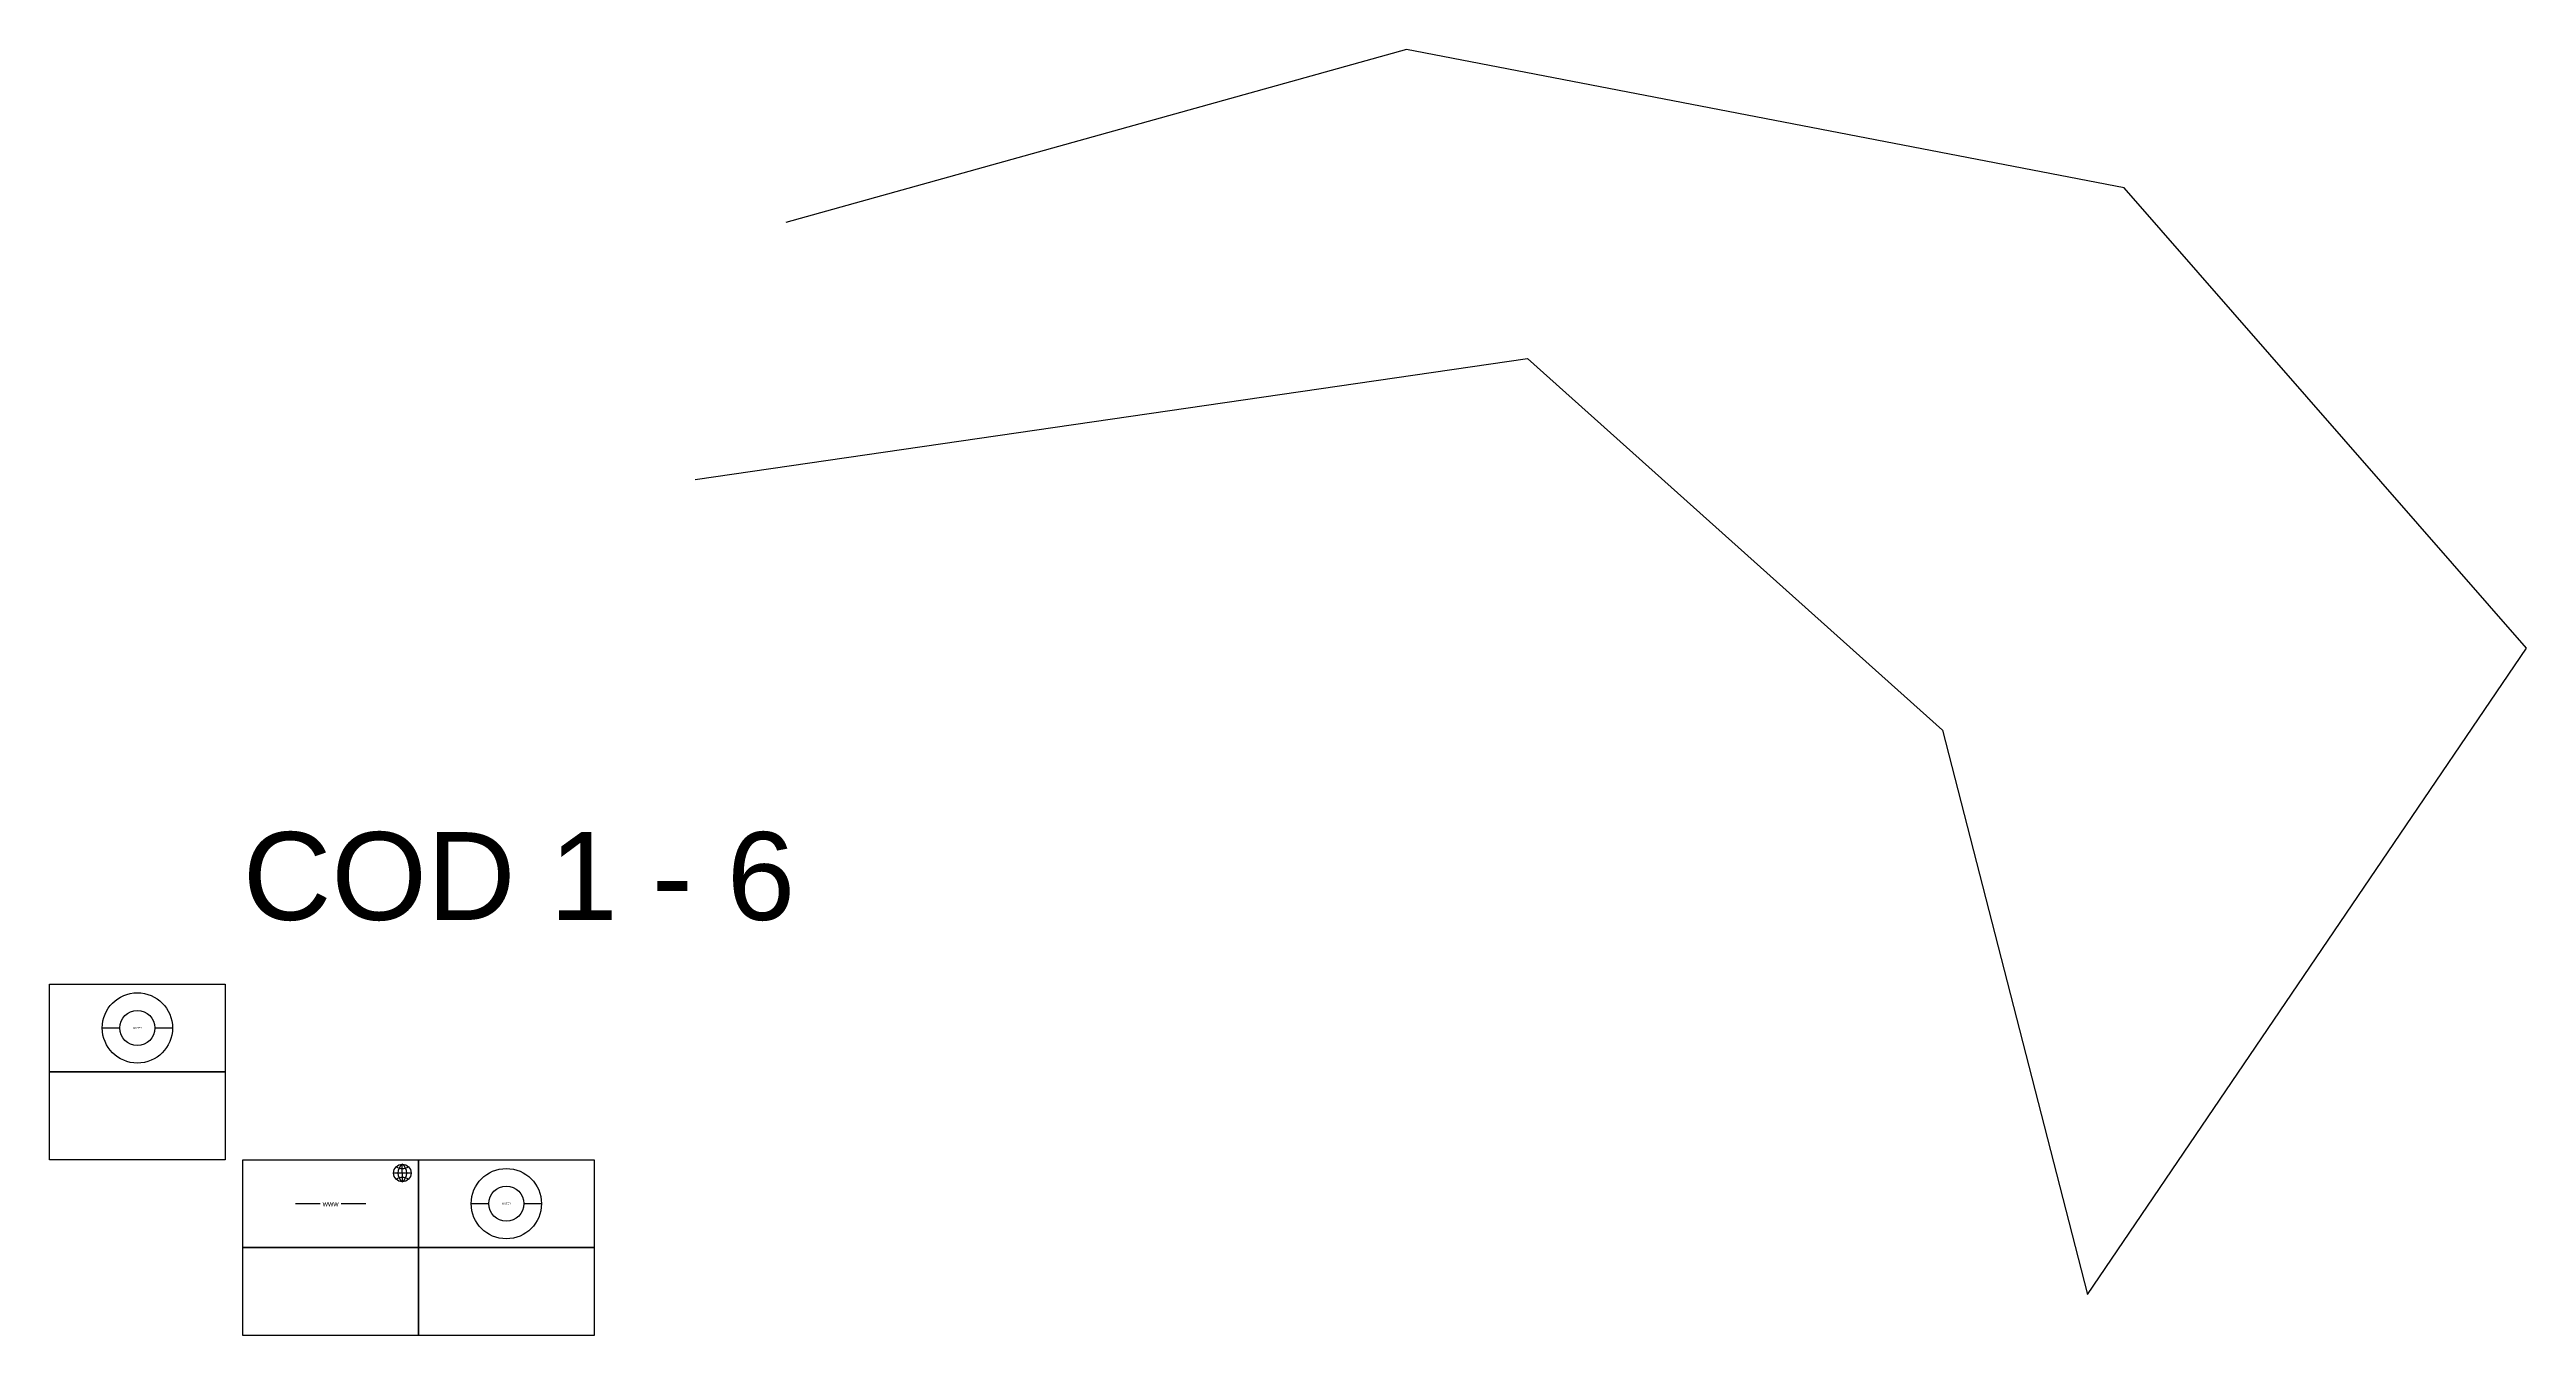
# Model space of a CAD drawing. Header units: centimetres. Extents: x -11000 to 129980, y -10000 to 63179.
import ezdxf
from ezdxf.enums import TextEntityAlignment as Align
from ezdxf.lldxf.tags import DXFTag

# ---------------------------------------------------------------- set-up
doc = ezdxf.new("R2010")
doc.units = ezdxf.units.CM
doc.header["$LTSCALE"] = 25.4
doc.styles.get("Standard").update_dxf_attribs({"font": 'arial.ttf'})
tags = doc.linetypes.add('INTERNET', pattern='A,64.518728,-0.471443,["INTERNET",Standard,S=3.937008,R=0,X=0,Y=-1.968504],-28.373988', length=93.364159).pattern_tags.tags
tags[6] = DXFTag(74, 10)

msp = doc.modelspace()

# ---------------------------------------------------------------- linework, layer by layer
for p, q in [((-8000, 7500), (-7000, 7500)), ((-5000, 7500), (-4000, 7500)), ((-11000, 5000), (-1000, 5000)), ((9080, -756), (8580, -756)), ((9080, -756), (9080, -256)), ((9080, -756), (9080, -1256)), ((9580, -756), (9080, -756)), ((3000, -2500), (4400, -2500)), ((5600, -2500), (7000, -2500)), ((13000, -2500), (14000, -2500)), ((16000, -2500), (17000, -2500)), ((0, -5000), (10000, -5000)), ((10000, -5000), (20000, -5000))]:
    msp.add_line(p, q)
at = {"linetype": 'INTERNET', "ltscale": 25.4}
msp.add_lwpolyline([(25742, 38704), (73123, 45592), (96752, 24438), (104998, -7662), (129980, 29111), (107090, 55308), (66232, 63179), (30911, 53340)], dxfattribs=at)
for points in [[(-11000, 10000), (-1000, 10000), (-1000, 5000), (-11000, 5000)], [(-11000, 5000), (-1000, 5000), (-1000, 0), (-11000, 0)], [(0, 0), (10000, 0), (10000, -5000), (0, -5000)], [(10000, 0), (20000, 0), (20000, -5000), (10000, -5000)], [(0, -5000), (10000, -5000), (10000, -10000), (0, -10000)], [(10000, -5000), (20000, -5000), (20000, -10000), (10000, -10000)]]:
    msp.add_lwpolyline(points, close=True)
for centre, radius in [((-6000, 7500), 2000), ((-6000, 7500), 1000), ((9080, -756), 500), ((15000, -2500), 2000), ((15000, -2500), 1000)]:
    msp.add_circle(centre, radius)
for centre, start, end in [((9080, 119), 235.95227, 304.04773), ((9080, -1631), 55.95227, 124.04773), ((9455, -756), 126.8699, 233.1301), ((8705, -756), 306.8699, 53.1301)]:
    msp.add_arc(centre, 625, start, end)

# ---------------------------------------------------------------- texts
for s, height, p in [('WATER', 100, (-6000, 7500)), ('www', 300, (5000, -2500)), ('WATER', 100, (15000, -2500))]:
    msp.add_text(s, height=height).set_placement(p, align=Align.MIDDLE_CENTER)
at = {"insert": (0, 18646), "char_height": 5000, "attachment_point": 1}
msp.add_mtext_dynamic_manual_height_columns('COD 1 - 6', width=38535.72, gutter_width=8062, heights=[0], dxfattribs=at)

doc.saveas('drawing.dxf')
